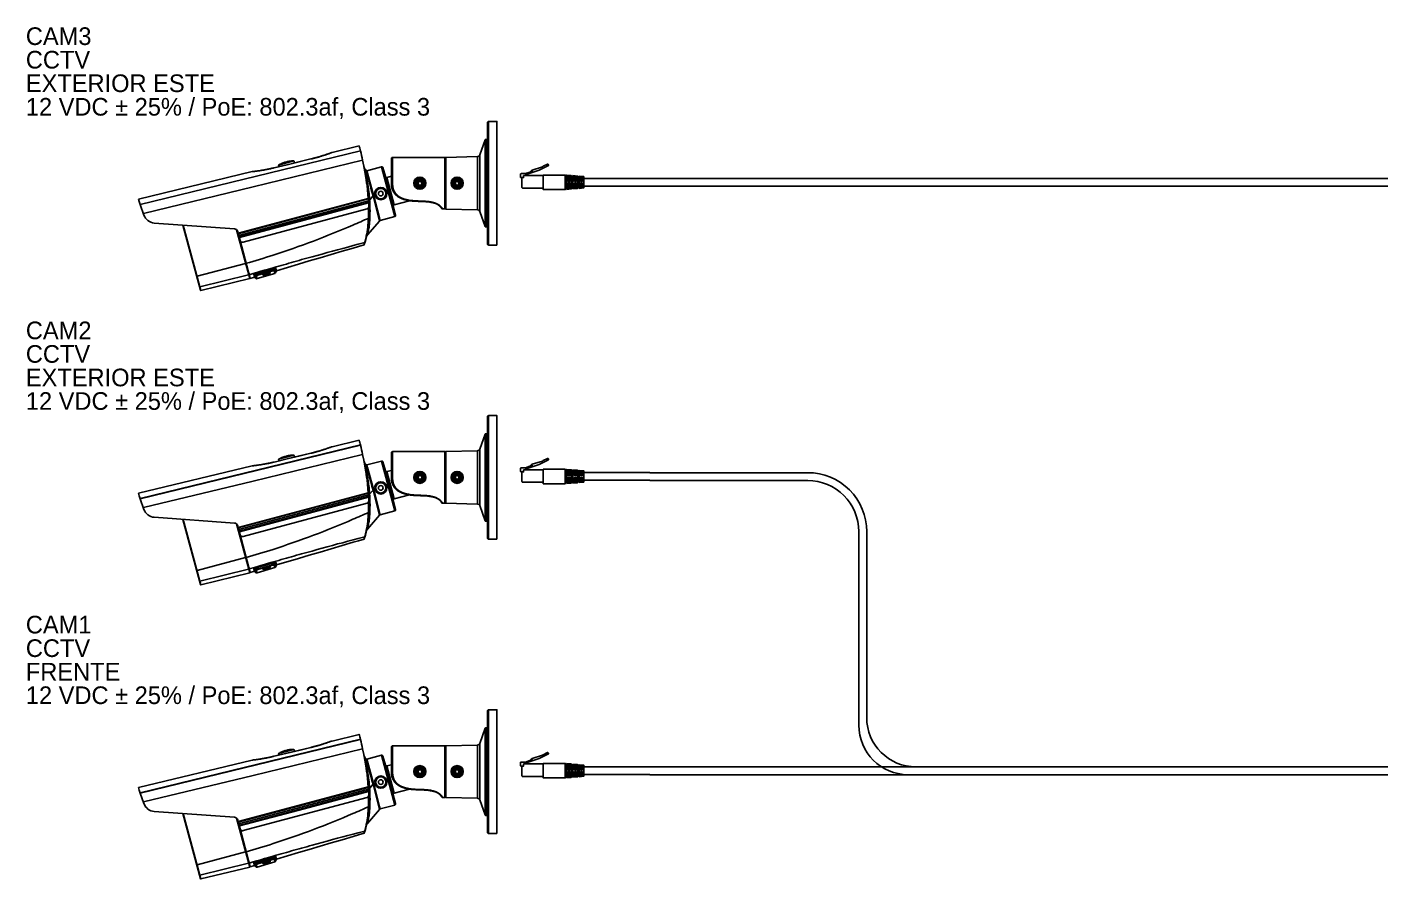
# Model space of a CAD drawing. Header units: millimetres. Extents: x 1086 to 16404, y 1320 to 9021.
# Drawn here: x 1572 to 2722, y 3936 to 4660 of the extents above; entities that cross this region are included whole.
import ezdxf

# ---------------------------------------------------------------- set-up
doc = ezdxf.new("R2010")
doc.units = ezdxf.units.MM
doc.header["$LTSCALE"] = 8
doc.layers.add('STS_Señales Débiles', color=7, linetype='Continuous', true_color=0x265482)

# ---------------------------------------------------------------- blocks, each defined once
blk = doc.blocks.new('BULLET')
for p, q in [((-7, 0), (-7, 105.1)), ((-10.1, 89.4), (-10.1, 15.8)), ((-9.7, 89.7), (-9.7, 15.4)), ((-8.5, 15.4), (-8.5, 89.7)), ((-14.6, 28.6), (-14.6, 76.6))]:
    blk.add_line(p, q)
blk.add_lwpolyline([(0, 0), (-7, 0, -0.414214), (-8, 1), (-8, 5.3), (-8, 14.9, 0.414214), (-8.5, 15.4), (-9.6, 15.4, -0.318316), (-10.1, 15.8), (-14.6, 28.6, 0.311096), (-16.4, 29.9), (-43.5, 30.6), (-43.5, 74.5), (-16.5, 75.2, 0.310785), (-14.6, 76.6), (-10.1, 89.4, -0.318066), (-9.6, 89.7), (-8.5, 89.7, 0.414214), (-8, 90.2), (-8, 104.1, -0.414214), (-7, 105.1), (0, 105.1)], format="xyb", close=True)
for points in [[(-300.2, 26.9), (-207.1, 49.4), (-114, 72, 0.013374), (-115.9, 80), (-115.9, 80.2), (-116.2, 81.2), (-116.4, 82.2), (-116.7, 83.2), (-117, 84.2), (-140, 78.6), (-140.1, 78.6), (-140.1, 78.6), (-140.2, 78.6), (-140.2, 78.6), (-140.3, 78.6), (-140.3, 78.6), (-140.4, 78.5), (-140.4, 78.5), (-140.5, 78.5), (-140.7, 78.4), (-140.8, 78.4), (-140.9, 78.4), (-141.2, 78.3), (-141.3, 78.2), (-141.4, 78.1), (-141.6, 78.1), (-141.8, 78), (-142, 78), (-142.2, 77.9), (-142.4, 77.8), (-142.6, 77.7), (-142.8, 77.6), (-143.1, 77.6), (-143.3, 77.5), (-143.6, 77.4), (-143.9, 77.3), (-144.2, 77.2), (-144.5, 77.1), (-144.8, 77), (-145.2, 76.8), (-145.5, 76.7), (-145.8, 76.6), (-146.2, 76.5), (-146.6, 76.4), (-147, 76.2), (-147.4, 76.1), (-147.8, 76), (-148.2, 75.8), (-148.6, 75.7), (-149.1, 75.6), (-149.6, 75.4), (-150.1, 75.3), (-150.5, 75.1), (-151, 75), (-151.5, 74.8), (-152.1, 74.7), (-152.6, 74.5), (-153.2, 74.4), (-153.7, 74.2), (-154.2, 74.1), (-154.8, 73.9), (-155.4, 73.8), (-155.9, 73.6), (-156.5, 73.5), (-157.1, 73.3), (-157.7, 73.2), (-157.9, 73.2), (-167.2, 70.9)], [(-218.1, 3.9), (-218, 3.8), (-218, 3.8), (-218, 3.7), (-218, 3.7), (-218, 3.6), (-217.9, 3.6), (-217.9, 3.6), (-217.9, 3.5), (-217.9, 3.4), (-217.9, 3.4), (-217.8, 3.4), (-217.8, 3.3), (-217.8, 3.3), (-217.8, 3.3), (-217.7, 3.2), (-217.7, 3.2), (-217.7, 3.1), (-217.6, 3.1), (-217.6, 3), (-217.6, 3), (-217.5, 3), (-217.5, 2.9), (-217.5, 2.9), (-217.4, 2.9), (-217.4, 2.8), (-217.3, 2.8), (-217.3, 2.8), (-217.3, 2.7), (-217.2, 2.8), (-217.2, 2.7), (-217.1, 2.7), (-217.1, 2.7), (-217.1, 2.6), (-217, 2.6), (-217, 2.6), (-216.9, 2.6), (-216.9, 2.5), (-216.8, 2.5), (-216.8, 2.5), (-216.7, 2.5), (-216.7, 2.5), (-216.6, 2.5), (-216.6, 2.4), (-216.6, 2.5), (-216.5, 2.4), (-216.5, 2.4), (-216.4, 2.4), (-216.4, 2.4), (-216.3, 2.4), (-216.3, 2.4), (-216.2, 2.4), (-216.2, 2.4), (-216.1, 2.4), (-216.1, 2.4), (-216, 2.4), (-216, 2.4), (-215.9, 2.4), (-215.9, 2.4), (-215.8, 2.4), (-215.8, 2.4), (-215.7, 2.4), (-215.7, 2.4), (-215.6, 2.4), (-215.6, 2.5), (-110.3, 30.7), (-110.2, 30.7), (-110.1, 30.7), (-110.1, 30.8), (-110, 30.8), (-109.9, 30.8), (-109.8, 30.9), (-109.7, 30.9), (-109.7, 31), (-109.6, 31), (-109.6, 31), (-109.5, 31.1), (-109.4, 31.2), (-109.4, 31.2), (-109.3, 31.3), (-109.3, 31.4), (-109.2, 31.4), (-109.2, 31.5), (-109.1, 31.6), (-109.1, 31.6), (-109, 31.7), (-109, 31.8), (-109, 31.9), (-108.9, 31.9), (-108.9, 32), (-108.9, 32.1), (-108.9, 32.2), (-108.9, 32.3), (-108.8, 32.4), (-108.8, 32.5), (-108.8, 32.5), (-108.8, 32.6), (-108.8, 32.7, 0.041633), (-114, 72)], [(-172.5, 71.5, 0.029572), (-175.9, 71.3), (-176.2, 71.3), (-176.5, 71.2), (-176.9, 71.1), (-177.1, 71.1), (-177.5, 71), (-177.7, 71), (-177.9, 70.9), (-178, 70.9), (-178, 70.9), (-178.2, 70.9), (-178.2, 70.8), (-178.3, 70.8), (-178.3, 70.8), (-178.4, 70.8), (-178.4, 70.8), (-178.4, 70.6), (-178.8, 70.5), (-179.1, 70.4), (-179.5, 70.3), (-179.8, 70.2), (-179.9, 70.4), (-179.9, 70.4), (-180, 70.4), (-180, 70.4), (-180.1, 70.3), (-180.1, 70.3), (-180.2, 70.3), (-180.3, 70.3), (-180.4, 70.3), (-180.5, 70.2), (-180.7, 70.2), (-180.9, 70.1), (-181.1, 70), (-181.4, 69.9), (-181.7, 69.8), (-182, 69.7), (-182.3, 69.6), (-182.5, 69.5, 0.025486), (-185.4, 68)], [(-304.4, 39.1), (-207.7, 62.4, 0.030425), (-189.2, 65.6)], [(-206.4, 62.6), (-206.1, 62.6, 0.027159), (-190, 65.4)], [(-304.4, 39.1), (-303.7, 36.9), (-302.8, 34.4), (-299.7, 25.4, 0.298967), (-290.9, 18.7), (-222.9, 13.8, -0.333431), (-220.1, 11.5), (-219.7, 10.1), (-219.2, 8.2)], [(-105.2, 41.8), (-99.7, 20.4), (-109.9, 8.6), (-109.9, 8.5), (-110, 8.4), (-110.1, 8.3), (-110.2, 8.2), (-110.2, 8.1), (-110.3, 7.9), (-110.4, 7.8), (-110.4, 7.7), (-110.5, 7.6), (-110.6, 7.4), (-110.7, 7.3), (-110.7, 7.2), (-110.8, 7.1), (-110.8, 7), (-110.8, 6.8), (-110.9, 6.7), (-110.9, 6.6), (-110.9, 6.4), (-110.9, 6.7), (-110.9, 6.7), (-110.7, 7.4), (-110.7, 7.6), (-110.6, 7.8, 0.038132), (-108.8, 21.9), (-108.9, 21.7, -0.036548), (-110.6, 8)], [(-112, 2.4, -0.169925), (-112.2, 2.1), (-112.1, 2.7), (-111.9, 3.2), (-111.8, 3.7), (-111.6, 4.2), (-111.6, 4.4), (-111.5, 4.9), (-111.4, 5.4), (-111.2, 6), (-111.1, 6.5), (-111.1, 6.6), (-111, 7.1), (-110.9, 7.6, 0.04253), (-109.1, 22.7, 0.01998), (-109, 31.8)], [(-212.9, -15.5, 0.008187), (-190.1, -8.6, 0.02306), (-122.2, 17), (-120.5, 17.7), (-118.9, 18.4), (-117.2, 19.1), (-115.6, 19.8), (-114, 20.5), (-112.4, 21.3), (-110.7, 22), (-109.1, 22.7), (-109, 22.7), (-109, 22.7), (-108.9, 22.7), (-108.9, 22.7), (-108.8, 22.7), (-108.8, 22.7), (-108.8, 22.7), (-108.8, 22.6), (-108.8, 22.7), (-108.8, 22.9), (-108.8, 22.9)], [(-203.5, -24.2, 0.122848), (-206, -25.4), (-204.9, -26.2), (-204.8, -26.7), (-204.7, -27.3), (-204.6, -27.6), (-204.5, -27.9), (-204.4, -28.4), (-204.4, -28.4), (-204.3, -28.5), (-204.3, -28.5), (-204.2, -28.5), (-204.2, -28.5), (-204.1, -28.5), (-204.1, -28.6), (-204, -28.5), (-204, -28.6), (-203.9, -28.6), (-203.9, -28.5), (-203.8, -28.5), (-203.8, -28.5), (-203.7, -28.5), (-203.9, -28), (-203.9, -27.7), (-204, -27.4), (-204.1, -26.9), (-204.2, -26.3, -0.266213), (-204.9, -26.2), (-204.9, -26.2), (-204.9, -26.2), (-204.9, -26.1), (-204.9, -26.1), (-204.8, -26.1), (-204.8, -26.1), (-204.8, -26), (-204.7, -26), (-204.7, -25.9), (-204.6, -25.9), (-204.5, -25.9), (-204.5, -25.8), (-204.4, -25.8), (-204.3, -25.8), (-204.2, -25.7), (-204.1, -25.6), (-204, -25.6), (-203.8, -25.6), (-203.7, -25.5), (-203.6, -25.5), (-203.5, -25.4), (-203.4, -25.4), (-203.3, -25.3), (-203.1, -25.3), (-190.6, -21.6), (-190.8, -20.4), (-190.9, -20.4), (-190.9, -20.4), (-203.4, -24.1), (-203.5, -24.1), (-203.5, -24.2), (-203.1, -25.3), (-203, -25.7), (-190.5, -22), (-190.6, -21.6), (-190.5, -21.6), (-190.4, -21.5), (-190.2, -21.5), (-190.1, -21.5), (-190, -21.5), (-189.9, -21.5), (-189.8, -21.4), (-189.6, -21.4), (-189.5, -21.4), (-189.4, -21.4), (-189.3, -21.4), (-189.2, -21.3), (-189.1, -21.4), (-189.1, -21.4), (-189, -21.3), (-188.9, -21.4), (-188.9, -21.4), (-188.8, -21.3), (-188.8, -21.4), (-188.8, -21.4), (-188.8, -21.4), (-188.7, -21.4), (-188.7, -21.4), (-188.7, -21.4), (-188.7, -21.4), (-188.6, -21.5), (-188.7, -21.5), (-188.7, -21.5), (-188.7, -21.6), (-188.7, -21.6), (-188.8, -21.6), (-188.8, -21.7), (-188.8, -21.7), (-188.9, -21.7), (-188.9, -21.8), (-188.9, -21.8), (-189, -21.8), (-189, -21.8), (-189.1, -21.8), (-189.1, -21.8), (-189.1, -21.9), (-189.2, -21.9), (-188.6, -24.1), (-203.7, -28.5), (-203.8, -28.5), (-204.1, -28.5), (-204.3, -28.5), (-204.4, -28.4), (-205.5, -27.6), (-206, -25.4), (-206, -25.4), (-206.1, -24.7)], [(-198.5, -25.1, -0.061001), (-195.7, -23.9, 0.057739), (-198.5, -25.1), (-198.6, -25.1), (-198.6, -25.2), (-198.6, -25.2), (-198.7, -25.2), (-198.7, -25.2), (-198.7, -25.3), (-198.7, -25.3), (-198.8, -25.3), (-198.7, -25.4), (-198.7, -25.4), (-198.7, -25.4), (-198.7, -25.5), (-198.6, -25.4), (-198.6, -25.5), (-198.5, -25.5), (-198.5, -25.5), (-198.4, -25.5), (-198.4, -25.5), (-198.3, -25.5), (-198.3, -25.5), (-198.2, -25.5), (-198, -25.5), (-197.9, -25.5), (-197.8, -25.4), (-197.7, -25.4), (-197.6, -25.4), (-197.5, -25.4), (-197.4, -25.4)]]:
    blk.add_lwpolyline(points, format="xyb")
for points in [[(-115.9, 80.2), (-302.9, 34.6)], [(-302.8, 34.4), (-115.9, 80)], [(-140, 78.6), (-140.1, 78.6), (-140.1, 78.6), (-140.1, 78.6), (-140.3, 78.6), (-140.6, 78.5), (-141.1, 78.3), (-141.7, 78.1), (-142.2, 77.9), (-142.8, 77.6), (-143.3, 77.5), (-143.9, 77.3), (-144.4, 77.1), (-145, 76.9), (-145.5, 76.7), (-146.1, 76.5), (-146.6, 76.4), (-147.2, 76.2), (-147.7, 76), (-148.3, 75.8), (-148.9, 75.6), (-149.4, 75.4), (-150, 75.3), (-150.5, 75.1), (-151.1, 74.9), (-151.7, 74.8), (-152.3, 74.6), (-152.8, 74.5), (-153.4, 74.3), (-153.9, 74.1), (-154.5, 74), (-155.1, 73.8), (-155.7, 73.7), (-156.2, 73.6), (-156.8, 73.4), (-157.4, 73.3), (-157.9, 73.2), (-173.6, 69.4), (-189.2, 65.6), (-178, 68.3), (-167.2, 70.9)], [(-185, 66.6), (-185.4, 68), (-172.5, 71.5), (-172, 69.8)], [(-89.6, 64.9), (-89.6, 73.5), (-89.6, 64.9), (-89.6, 52.6), (-89.6, 52.4), (-89.6, 52.1), (-89.6, 51.9), (-89.6, 51.6), (-89.6, 51.4), (-89.6, 51.2), (-89.6, 51), (-89.6, 50.7), (-89.5, 50.5), (-89.5, 50.3), (-89.5, 50.1), (-89.4, 49.9), (-89.4, 49.7), (-89.3, 49.5), (-89.3, 49.3), (-89.3, 49), (-89.2, 48.8), (-89.2, 48.6), (-89.1, 48.5), (-89.1, 48.2), (-89.1, 48), (-89, 47.9), (-88.9, 47.7), (-88.8, 47.4), (-88.8, 47.3), (-88.7, 47.1), (-88.7, 46.9), (-88.6, 46.7), (-88.5, 46.6), (-88.4, 46.4), (-88.4, 46.2), (-88.3, 46), (-88.2, 45.9), (-88.1, 45.7), (-88, 45.5), (-87.9, 45.4), (-87.8, 45.2), (-87.8, 45), (-87.6, 44.8), (-87.5, 44.7), (-87.5, 44.6), (-87.3, 44.4), (-87.3, 44.3), (-87.1, 44.1), (-87, 43.9), (-86.9, 43.8), (-86.8, 43.6), (-86.7, 43.5), (-86.5, 43.4), (-86.4, 43.2), (-86.3, 43.1), (-86.2, 43), (-86, 42.8), (-85.9, 42.7), (-85.8, 42.5), (-85.6, 42.4), (-85.5, 42.3), (-85.4, 42.2), (-85.2, 42), (-85.1, 41.9), (-84.9, 41.8), (-84.8, 41.7), (-84.6, 41.6), (-84.5, 41.4), (-84.3, 41.3), (-84.2, 41.2), (-84, 41.1), (-83.8, 41), (-83.7, 40.9), (-83.5, 40.8), (-83.4, 40.7), (-83.2, 40.6), (-83, 40.5), (-82.8, 40.4), (-82.7, 40.3), (-82.5, 40.2), (-82.3, 40.1), (-82.1, 40), (-81.9, 39.9), (-81.7, 39.9), (-81.6, 39.8), (-81.4, 39.7), (-81.2, 39.6), (-81, 39.5), (-80.8, 39.4), (-80.6, 39.4), (-80.4, 39.3), (-80.2, 39.2), (-80, 39.1), (-79.8, 39.1), (-79.6, 39), (-79.4, 38.9), (-79.2, 38.8), (-79, 38.8), (-78.8, 38.7), (-78.5, 38.6), (-78.3, 38.6), (-78.1, 38.5), (-77.9, 38.5), (-77.6, 38.4), (-77.4, 38.3), (-77.2, 38.3), (-77, 38.2), (-76.8, 38.2), (-76.5, 38.1), (-76.3, 38.1), (-76.1, 38), (-75.8, 38), (-75.6, 37.9), (-75.3, 37.9), (-75.1, 37.8), (-74.9, 37.8), (-74.6, 37.8), (-74.4, 37.8), (-74.1, 37.7), (-73.9, 37.7), (-73.6, 37.6), (-73.4, 37.6), (-73.1, 37.6), (-72.9, 37.5), (-72.6, 37.5), (-72.4, 37.5), (-72.1, 37.5), (-71.9, 37.4), (-71.6, 37.4), (-71.3, 37.4), (-71.1, 37.4), (-70.8, 37.3), (-70.8, 37.4), (-70.8, 37.4), (-70.7, 37.5), (-70.7, 37.5), (-70.7, 37.6), (-70.7, 37.7), (-71.1, 37.7), (-71.5, 37.8), (-72, 37.8), (-72.4, 37.8), (-72.8, 37.9), (-73, 37.9), (-73.2, 37.9), (-73.4, 37.9), (-73.6, 38), (-73.8, 38), (-74, 38), (-74.2, 38), (-74.4, 38.1), (-74.6, 38.1), (-74.8, 38.2), (-75, 38.2), (-75.2, 38.2), (-75.4, 38.3), (-75.6, 38.3), (-75.8, 38.3), (-76, 38.4), (-76.2, 38.4), (-76.4, 38.5), (-76.6, 38.5), (-76.8, 38.6), (-77, 38.6), (-77.2, 38.7), (-77.4, 38.7), (-77.6, 38.8), (-77.8, 38.8), (-78, 38.9), (-78.2, 39), (-78.4, 39), (-78.6, 39.1), (-78.8, 39.1), (-78.9, 39.2), (-79.1, 39.3), (-79.4, 39.4), (-79.5, 39.4), (-79.7, 39.5), (-79.9, 39.6), (-80.1, 39.6), (-80.3, 39.7), (-80.5, 39.8), (-80.7, 39.9), (-80.9, 39.9), (-81, 40), (-81.2, 40.2), (-81.4, 40.2), (-81.6, 40.3), (-81.8, 40.4), (-81.9, 40.5), (-82.1, 40.6), (-82.3, 40.7), (-82.5, 40.8), (-82.7, 40.9), (-82.8, 41), (-83, 41.2), (-83.2, 41.2), (-83.3, 41.4), (-83.5, 41.5), (-83.7, 41.6), (-83.8, 41.7), (-84, 41.9), (-84.2, 42), (-84.3, 42.1), (-84.5, 42.2), (-84.6, 42.4), (-84.8, 42.5), (-84.9, 42.7), (-85.1, 42.8), (-85.2, 43), (-85.4, 43.1), (-85.5, 43.3), (-85.6, 43.4), (-85.8, 43.6), (-85.9, 43.8), (-86, 43.9), (-86.1, 44), (-86.3, 44.2), (-86.4, 44.4), (-86.5, 44.6), (-86.6, 44.7), (-86.7, 44.9), (-86.8, 45.1), (-86.9, 45.3), (-87, 45.4), (-87.1, 45.6), (-87.2, 45.8), (-87.3, 46), (-87.4, 46.2), (-87.5, 46.4), (-87.5, 46.6), (-87.6, 46.7), (-87.7, 46.9), (-87.8, 47.1), (-87.8, 47.3), (-87.9, 47.5), (-88, 47.7), (-88, 47.9), (-88.1, 48.1), (-88.1, 48.3), (-88.2, 48.5), (-88.2, 48.7), (-88.3, 48.9), (-88.3, 49.1), (-88.3, 49.3), (-88.4, 49.5), (-88.4, 49.7), (-88.4, 49.9), (-88.5, 50.1), (-88.5, 50.3), (-88.5, 50.5), (-88.6, 50.7), (-88.6, 50.9), (-88.6, 51.1), (-88.6, 51.3), (-88.6, 51.6), (-88.6, 51.8), (-88.6, 52), (-88.6, 52.2), (-88.6, 52.4), (-88.6, 52.6), (-88.6, 53), (-88.6, 74.5), (-44.3, 74.5)], [(-44, 74.2), (-44, 74.2), (-44, 74.3), (-44, 74.3), (-44, 74.3), (-44, 74.4), (-44.1, 74.4), (-44.1, 74.4), (-44.1, 74.4), (-44.2, 74.5), (-44.2, 74.5), (-44.3, 74.5), (-44.3, 74.5), (-44.3, 52.6), (-44.3, 30.7), (-46.1, 30.7), (-46.2, 30.7), (-46.3, 30.7), (-46.3, 30.7), (-46.4, 30.7), (-46.4, 30.7), (-46.5, 30.8), (-46.6, 30.8), (-46.6, 30.8), (-46.6, 30.8), (-46.7, 30.8), (-46.8, 30.9), (-46.8, 30.9), (-46.8, 31), (-46.9, 31), (-46.9, 31), (-47, 31.1), (-46.9, 31), (-46.9, 31), (-46.8, 31), (-46.8, 30.9), (-46.8, 30.9), (-46.7, 30.8), (-46.6, 30.8), (-46.6, 30.8), (-46.6, 30.8), (-46.5, 30.8), (-46.4, 30.7), (-46.4, 30.7), (-46.3, 30.7), (-46.3, 30.7), (-46.2, 30.7), (-46.1, 30.7), (-46.2, 30.7), (-46.2, 30.8), (-46.3, 30.9), (-46.3, 31), (-46.3, 31), (-46.4, 31.1), (-46.5, 31.2), (-46.5, 31.3), (-46.6, 31.4), (-46.6, 31.5), (-46.7, 31.5), (-46.8, 31.7), (-46.8, 31.8), (-46.9, 31.8), (-46.9, 31.9), (-47, 32), (-47.1, 32.1), (-47.1, 32.2), (-47.2, 32.2), (-47.3, 32.3), (-47.3, 32.4), (-47.4, 32.5), (-47.5, 32.6), (-47.5, 32.6), (-47.6, 32.7), (-47.7, 32.8), (-47.8, 32.8), (-47.8, 32.9), (-47.9, 33), (-48, 33.1), (-48.1, 33.1), (-48.1, 33.2), (-48.2, 33.3), (-48.3, 33.4), (-48.3, 33.4), (-48.4, 33.5), (-48.5, 33.6), (-48.6, 33.6), (-48.7, 33.7), (-48.8, 33.8), (-48.8, 33.8), (-48.9, 33.9), (-49, 33.9), (-49.1, 34), (-49.2, 34.1), (-49.3, 34.2), (-49.4, 34.2), (-49.5, 34.3), (-49.7, 34.4), (-49.9, 34.5), (-50.1, 34.6), (-50.3, 34.7), (-50.4, 34.8), (-50.6, 34.9), (-50.8, 35), (-51, 35.1), (-51.2, 35.2), (-51.4, 35.3), (-51.6, 35.4), (-51.8, 35.4), (-51.9, 35.5), (-52.2, 35.6), (-52.4, 35.7), (-52.5, 35.7), (-52.7, 35.8), (-52.9, 35.9), (-53.2, 36), (-53.3, 36), (-53.5, 36.1), (-53.7, 36.1), (-53.9, 36.2), (-54.2, 36.2), (-54.3, 36.3), (-54.5, 36.3), (-54.7, 36.4), (-55, 36.4), (-55.2, 36.5), (-55.4, 36.5), (-55.6, 36.5), (-55.8, 36.6), (-56, 36.6), (-56.2, 36.7), (-56.4, 36.7), (-56.6, 36.7), (-56.8, 36.8), (-57, 36.8), (-57.2, 36.8), (-57.4, 36.8), (-57.6, 36.9), (-57.8, 36.9), (-58, 36.9), (-58.3, 37), (-58.7, 37), (-59.1, 37), (-59.5, 37.1), (-59.9, 37.1), (-60.3, 37.1), (-60.7, 37.2), (-61.1, 37.2), (-61.6, 37.2), (-62, 37.3), (-62.4, 37.3), (-62.8, 37.3), (-63.2, 37.3), (-63.6, 37.3), (-64.1, 37.3), (-64.9, 37.4), (-65.7, 37.4), (-66.6, 37.4), (-67, 37.5), (-67.4, 37.5), (-67.8, 37.5), (-68.2, 37.5), (-68.7, 37.5), (-69.1, 37.5), (-69.5, 37.6), (-69.9, 37.6), (-70.3, 37.6), (-70.7, 37.7)], [(-43.9, 71.3), (-43.9, 71.2), (-43.9, 71.2), (-43.9, 71.1), (-43.9, 71.1), (-43.9, 71.1), (-43.9, 71), (-43.8, 71), (-43.8, 71)], [(-43.5, 74.5), (-43.5, 74.5), (-43.6, 74.5), (-43.6, 74.5), (-43.6, 74.5), (-43.7, 74.5), (-43.7, 74.4), (-43.8, 74.4), (-43.8, 74.3), (-43.8, 74.3), (-43.8, 74.3), (-43.8, 74.2)], [(-43.8, 71.8), (-43.8, 74.2), (-43.8, 71.8), (-43.8, 33.4), (-43.8, 31), (-43.8, 33.4)], [(-16.5, 75.2), (-16.5, 29.9)], [(-206.3, 62.5), (-206.5, 62.5), (-206.7, 62.5), (-207.4, 62.4), (-207.4, 62.4), (-207.5, 62.4), (-207.4, 62.4), (-207.3, 62.4)], [(-206.8, 62.5), (-206.6, 62.5), (-206.4, 62.6)], [(-206.2, 62.6), (-206, 62.6), (-205.8, 62.6), (-205.6, 62.6), (-205.5, 62.7), (-205.3, 62.7), (-205.1, 62.7), (-204.9, 62.7), (-204.7, 62.7), (-204.5, 62.8), (-204.3, 62.8), (-204, 62.8), (-203.8, 62.9), (-203.5, 62.9), (-203.3, 63), (-203, 63), (-202.7, 63), (-202.4, 63.1), (-202.1, 63.2), (-201.7, 63.2), (-201.4, 63.2), (-201.1, 63.3), (-200.7, 63.3), (-200.3, 63.4), (-199.9, 63.5), (-199.5, 63.5), (-199.1, 63.6), (-198.7, 63.7), (-198.2, 63.7), (-197.8, 63.8), (-197.4, 63.9), (-196.9, 64), (-196.4, 64.1), (-195.9, 64.2), (-195.4, 64.3), (-194.9, 64.4), (-194.4, 64.5), (-193.9, 64.6), (-193.3, 64.7), (-192.8, 64.8), (-192.2, 64.9), (-191.7, 65.1), (-191.1, 65.2), (-190.6, 65.3), (-190, 65.4), (-189.4, 65.6), (-189.2, 65.6), (-189.4, 65.6), (-189.8, 65.5)], [(-111.2, 57.2), (-111.3, 57.3), (-111.3, 57.3), (-111.4, 58), (-111.5, 58.9), (-111.7, 59.8), (-111.9, 60.8)], [(-109.9, 8.6), (-109.8, 8.8), (-109.8, 9.1), (-109.6, 9.5), (-109.5, 9.9), (-109.4, 10.4), (-109.3, 10.9), (-109.3, 11.3), (-109.2, 11.8), (-109.1, 12.2), (-109, 12.7), (-108.9, 13.1), (-108.9, 13.6), (-108.8, 14.1), (-108.7, 14.5), (-108.6, 15), (-108.6, 15.4), (-108.5, 15.9), (-108.5, 16.4), (-108.4, 16.8), (-108.3, 17.3), (-108.3, 17.8), (-108.3, 18.2), (-108.2, 18.7), (-108.2, 19.2), (-108.1, 19.6), (-108.1, 20.1), (-108, 20.5), (-108, 21), (-108, 21.5), (-107.9, 21.9), (-107.9, 22.4), (-107.9, 22.9), (-107.8, 23.3), (-107.8, 23.8), (-107.8, 24.2), (-107.8, 24.7), (-107.8, 25.2), (-107.8, 25.7), (-107.8, 26.1), (-107.8, 26.6), (-107.8, 27), (-107.8, 27.5), (-107.8, 28), (-107.7, 28.4), (-107.7, 28.9), (-107.7, 29.4), (-107.7, 29.9), (-107.8, 30.3), (-107.8, 30.8), (-107.8, 31.3), (-107.8, 31.7), (-107.8, 32.2), (-107.8, 32.6), (-107.8, 33.1), (-107.9, 33.6), (-107.9, 34.1), (-107.9, 34.5), (-107.9, 35), (-107.9, 35.4), (-108, 35.9), (-108, 36.4), (-108, 36.8), (-108, 37.3), (-108.1, 37.8), (-108.1, 38.2), (-108.1, 38.6), (-108.2, 39.1), (-108.2, 39.5), (-108.3, 39.9), (-108.3, 40.3), (-108.3, 40.7), (-108.3, 41.1), (-108.4, 41.5), (-108.4, 41.9), (-108.5, 42.3), (-108.5, 42.7), (-108.5, 43.2), (-108.6, 43.5), (-108.6, 44), (-108.7, 44.8), (-108.8, 45.6), (-108.9, 46.4), (-109, 47.3), (-109.1, 48.1), (-109.2, 48.5), (-109.2, 48.9), (-109.3, 49.7), (-109.5, 50.5), (-109.6, 51.3), (-109.7, 52.1), (-109.8, 53), (-109.9, 53.7), (-110.1, 54.6), (-110.2, 55.4), (-110.3, 56.2), (-110.5, 57), (-110.6, 57.8), (-110.9, 59.4), (-111, 60.3), (-111.2, 61.1), (-111.3, 61.9), (-111.5, 62.7), (-111.8, 64.3), (-110.8, 63.3), (-110.7, 62.9), (-108.8, 55.3), (-108.7, 55.1), (-107.8, 51.7), (-107, 48.4), (-106.1, 45.1), (-105.2, 41.8), (-108.1, 38.2), (-108.3, 38.2), (-108.5, 38.2), (-108.6, 38.2), (-108.7, 38.2), (-108.8, 38.2), (-108.9, 38.3), (-108.9, 38.3), (-109, 38.3), (-109, 38.3), (-109, 38.3), (-109, 38.3)], [(-96.9, 65.8), (-96.9, 65.8), (-96.9, 65.9), (-96.9, 66), (-97, 66), (-97, 66.1), (-97.1, 66.1), (-97.1, 66.2), (-97.1, 66.2), (-97.2, 66.2), (-97.3, 66.3), (-97.3, 66.3), (-97.3, 66.4), (-97.4, 66.4), (-97.5, 66.4), (-97.5, 66.5), (-97.6, 66.5), (-97.6, 66.5), (-97.7, 66.5), (-97.7, 66.5), (-97.8, 66.5), (-97.9, 66.5), (-97.9, 66.5), (-98, 66.5), (-98, 66.5), (-98.1, 66.5)], [(-94.7, 58.2), (-94.7, 58.1), (-94.7, 58.1), (-94.6, 58), (-94.6, 57.9), (-94.6, 57.9), (-94.5, 57.8), (-94.5, 57.8), (-94.4, 57.8), (-94.4, 57.7), (-94.4, 57.7), (-94.3, 57.6), (-94.3, 57.6), (-94.2, 57.6), (-94.2, 57.5), (-94.1, 57.5), (-94, 57.5), (-94, 57.5), (-93.9, 57.5), (-93.8, 57.4), (-93.8, 57.5), (-93.7, 57.4), (-93.7, 57.4), (-93.6, 57.5), (-93.5, 57.5), (-93.5, 57.5)], [(-89.6, 58.5), (-93.5, 57.5), (-90.4, 45.9), (-87.3, 34.3), (-74.3, 37.7)], [(-109.2, 40.4), (-109.1, 39.6), (-109.2, 40), (-109.2, 40.9), (-109.3, 41.7), (-109.4, 42.4), (-109.4, 43.2), (-109.5, 44), (-109.5, 44.3), (-109.6, 45.1), (-109.7, 46), (-109.8, 46.9), (-109.9, 47.8), (-110, 48.1), (-110.1, 49.1), (-110.2, 50.1), (-110.3, 51.1), (-110.5, 52.1), (-110.5, 52.2), (-110.5, 52.2), (-110.6, 53.1), (-110.7, 54), (-110.9, 54.8), (-111, 55.7), (-110.9, 54.9), (-110.8, 54.1), (-110.6, 53.3), (-110.6, 53.3), (-110.6, 53), (-110.5, 52), (-110.3, 51.1), (-110.2, 50.1), (-110.1, 49.2), (-110, 48.8), (-109.9, 47.8), (-109.8, 46.9), (-109.7, 45.9), (-109.6, 44.9), (-109.6, 44.7), (-109.5, 43.8), (-109.4, 42.9), (-109.3, 42), (-109.2, 41.1), (-109.2, 40.3), (-109.1, 40.1), (-109.1, 39.6), (-109.1, 39.2), (-109.1, 39.6), (-109.1, 39.2), (-109.1, 39.6), (-109.1, 39.9), (-109.2, 40)], [(-109.1, 57.3), (-108.8, 57.4)], [(-89.6, 53), (-89.6, 53), (-89.6, 53), (-89.6, 53), (-89.5, 53), (-89.4, 53), (-89.1, 53), (-88.9, 53), (-88.6, 53)], [(-219.7, 10.1), (-109.3, 39.6)], [(-219.6, 9.6), (-109.2, 39.2)], [(-109, 35.8), (-163.8, 21.1), (-218.7, 6.4), (-219.2, 8.2), (-109.1, 37.7)], [(-109, 36.3), (-163.9, 21.6), (-218.9, 6.9)], [(-109, 37.9), (-109.1, 38.6), (-109.1, 39.2), (-109, 38.5), (-109, 37.7), (-109, 38.5), (-109.1, 39.2)], [(-108.8, 35.1), (-108.9, 35.4), (-108.9, 35.7), (-108.9, 35.9)], [(-108.7, 27.5), (-108.7, 27.4), (-108.7, 28.1), (-108.7, 28.8), (-108.7, 29.6), (-108.7, 30.3), (-108.7, 31.3), (-108.7, 32), (-108.8, 32.7), (-108.8, 32.9), (-108.8, 33.6), (-108.8, 34.4), (-108.8, 35.1), (-108.9, 35.7)], [(-62, 37), (-62.7, 37), (-63.7, 37), (-64.3, 37), (-64.9, 37.1), (-66, 37.1), (-66.5, 37.1), (-67.1, 37.2), (-67.7, 37.2), (-68.2, 37.2), (-68.5, 37.2), (-68.9, 37.3), (-69.2, 37.3), (-69.5, 37.3), (-69.8, 37.3), (-70.1, 37.3), (-70.4, 37.3), (-70.7, 37.3), (-70.7, 37.3), (-70.8, 37.3), (-71.1, 37.4)], [(-47, 31.2), (-47, 31.1), (-47, 31.1), (-47, 31.1), (-47, 31.2), (-47.1, 31.3), (-47.2, 31.5), (-47.3, 31.7), (-47.4, 31.8), (-47.6, 32), (-47.6, 32.1), (-47.7, 32.2), (-47.8, 32.3), (-47.8, 32.4), (-47.9, 32.5), (-48, 32.6), (-48.1, 32.6), (-48.1, 32.7), (-48.2, 32.8), (-48.2, 32.8), (-48.3, 32.9), (-48.4, 33), (-48.5, 33.1), (-48.5, 33.1), (-48.6, 33.2), (-48.7, 33.3), (-48.8, 33.3), (-48.8, 33.4), (-48.9, 33.5), (-49, 33.5), (-49.1, 33.6), (-49.1, 33.6), (-49.2, 33.7), (-49.3, 33.8), (-49.4, 33.8), (-49.5, 33.9), (-49.6, 33.9), (-49.6, 34), (-49.7, 34.1), (-49.8, 34.1), (-49.9, 34.2), (-50, 34.2), (-50.1, 34.3), (-50.2, 34.4), (-50.3, 34.4), (-50.4, 34.5), (-50.5, 34.6), (-50.6, 34.7), (-50.8, 34.7), (-50.9, 34.8), (-51, 34.8), (-51.1, 34.9), (-51.3, 34.9), (-51.4, 35), (-51.6, 35.1), (-51.7, 35.1), (-51.8, 35.2), (-51.9, 35.2), (-52.1, 35.3), (-52.2, 35.3), (-52.4, 35.4), (-52.5, 35.4), (-52.7, 35.5), (-52.8, 35.5), (-52.9, 35.6), (-53.1, 35.6), (-53.2, 35.7), (-53.4, 35.7), (-53.5, 35.7), (-53.7, 35.8), (-53.8, 35.8), (-53.9, 35.9), (-54.1, 35.9), (-54.2, 36), (-54.4, 36), (-54.5, 36), (-54.7, 36.1), (-54.8, 36.1), (-55, 36.1), (-55.2, 36.2), (-55.3, 36.2), (-55.5, 36.2), (-55.6, 36.2), (-55.8, 36.3), (-56, 36.3), (-56.1, 36.3), (-56.2, 36.4), (-56.4, 36.4), (-56.6, 36.4), (-56.9, 36.5), (-57.2, 36.5), (-57.6, 36.6), (-57.9, 36.6), (-58.3, 36.7), (-58.6, 36.7), (-58.9, 36.7), (-59.3, 36.8), (-59.6, 36.8), (-59.9, 36.8), (-60.3, 36.8), (-60.6, 36.9), (-61, 36.9), (-61.3, 36.9), (-61.7, 36.9), (-62, 37), (-62.4, 37), (-62.7, 37), (-63.1, 37), (-63.8, 37), (-64.5, 37), (-65.2, 37.1), (-65.9, 37.1), (-66.6, 37.1), (-67.3, 37.2), (-67.7, 37.2), (-68, 37.2), (-68.4, 37.2), (-68.7, 37.2), (-69.1, 37.3), (-69.5, 37.3), (-69.8, 37.3), (-70.1, 37.3), (-70.5, 37.3), (-70.8, 37.3)], [(-108.8, 23.7), (-108.8, 23.7), (-108.8, 23.4), (-108.8, 24), (-108.7, 24.7), (-108.7, 25.3), (-108.7, 26)], [(-108.8, 23.2), (-108.8, 23.1), (-108.8, 22.9), (-108.8, 22.8), (-108.8, 22.7), (-108.8, 23.1), (-108.8, 23.4), (-108.8, 22.9), (-108.8, 22.8)], [(-100.9, 26.6), (-100.6, 26.7)], [(-87.3, 34.3), (-87.3, 34.3), (-87.4, 34.2), (-87.4, 34.2), (-87.5, 34.2), (-87.6, 34.2), (-87.6, 34.1), (-87.7, 34.1), (-87.7, 34), (-87.7, 34), (-87.8, 33.9), (-87.8, 33.9), (-87.9, 33.8), (-87.9, 33.8), (-87.9, 33.7), (-87.9, 33.7), (-88, 33.6), (-88, 33.6), (-88, 33.5), (-88, 33.4), (-88, 33.4), (-88, 33.3), (-88, 33.3), (-88, 33.2), (-88, 33.1), (-88, 33)], [(-86.8, 24.2), (-86.7, 24.2), (-86.7, 24.2), (-86.6, 24.3), (-86.6, 24.3), (-86.5, 24.3), (-86.4, 24.3), (-86.4, 24.3), (-86.3, 24.4), (-86.3, 24.5), (-86.3, 24.5), (-86.2, 24.6), (-86.2, 24.6), (-86.1, 24.7), (-86.1, 24.7), (-86.1, 24.8), (-86.1, 24.8), (-86.1, 24.9), (-86, 25), (-86.1, 25), (-86, 25.1), (-86, 25.1), (-86, 25.2), (-86, 25.3), (-86.1, 25.3), (-86.1, 25.4)], [(-47.8, 32.3), (-47.9, 32.5), (-48.1, 32.6), (-48.2, 32.8), (-48.3, 32.9), (-48.5, 33.1), (-48.6, 33.2), (-48.8, 33.3), (-48.9, 33.4), (-49, 33.6), (-49.2, 33.7), (-49.4, 33.8), (-49.5, 33.9), (-49.7, 34), (-49.9, 34.2)], [(-44.3, 30.7), (-44.3, 30.7), (-44.2, 30.7), (-44.2, 30.7), (-44.1, 30.7), (-44.1, 30.8), (-44, 30.8), (-44, 30.8), (-44, 30.9), (-44, 30.9), (-44, 31)], [(-43.8, 34.2), (-43.8, 34.2), (-43.9, 34.1), (-43.9, 34.1), (-43.9, 34), (-43.9, 34), (-43.9, 33.9), (-43.9, 33.9), (-43.9, 33.9)], [(-43.8, 31), (-43.8, 30.9), (-43.8, 30.9), (-43.8, 30.8), (-43.8, 30.8), (-43.8, 30.8), (-43.8, 30.8), (-43.7, 30.8), (-43.7, 30.7), (-43.7, 30.7), (-43.6, 30.7), (-43.6, 30.7), (-43.5, 30.6), (-43.5, 30.6)], [(-251.8, -38.4), (-251.8, -38.4), (-251.7, -38.5), (-251.7, -38.5), (-251.7, -38.5), (-251.7, -38.5), (-251.6, -38.5), (-251.6, -38.6), (-251.6, -38.6), (-251.5, -38.6), (-251.5, -38.6), (-251.5, -38.6), (-251.4, -38.6), (-251.5, -38.6), (-251.5, -38.6), (-251.5, -38.6), (-251.6, -38.6), (-251.6, -38.6), (-251.7, -38.5), (-251.7, -38.5), (-251.7, -38.5), (-251.7, -38.5), (-251.8, -38.4), (-251.8, -38.4), (-266.6, 16.9)], [(-252.6, -35.3), (-252.6, -35.3), (-252.5, -35.3), (-252.5, -35.4), (-252.5, -35.4), (-252.5, -35.4), (-252.4, -35.4), (-252.4, -35.5), (-252.4, -35.5), (-252.3, -35.5), (-252.3, -35.5), (-252.2, -35.5), (-252.1, -36), (-252.2, -35.5), (-266.3, 16.9)], [(-252.1, -36), (-251.4, -38.6), (-209.9, -28.5), (-221, 13)], [(-110.1, 10.3), (-110.1, 10.4), (-110, 10.9), (-110, 11.5), (-109.9, 12.1), (-109.8, 12.7), (-109.7, 12.8), (-109.7, 13.4), (-109.6, 14), (-109.5, 14.6), (-109.4, 15.2), (-109.4, 15.4), (-109.3, 16), (-109.3, 16.7), (-109.2, 17.4), (-109.1, 18), (-109.1, 18.2), (-109.1, 18.8), (-109, 19.4), (-109, 20), (-108.9, 20.6), (-108.9, 21.2)], [(-218.7, 6.4), (-218.1, 3.9), (-209.4, -28.3), (-205.8, -27.2)], [(-112, 2.5), (-111.9, 2.7), (-112, 2.4), (-112.2, 1.8), (-112.3, 1.4), (-112.5, 0.9), (-112.6, 0.4), (-112.6, 0.4), (-112.6, 0.3), (-112.7, 0.3), (-112.7, 0.3), (-112.7, 0.3), (-112.8, 0.3), (-112.8, 0.2), (-112.8, 0.2), (-112.8, 0.2), (-112.8, 0.3), (-112.8, 0.3), (-112.7, 0.4), (-112.7, 0.7), (-112.5, 1.2), (-112.4, 1.4), (-112.3, 1.7), (-112.3, 1.9), (-112.3, 2), (-112.2, 2.1), (-117.8, 0.7), (-122.1, -0.5), (-126.5, -1.7), (-130.9, -2.9), (-135.3, -4), (-139.6, -5.2), (-144, -6.4), (-148.3, -7.6), (-152.7, -8.8), (-157, -10), (-159.2, -10.6), (-161.4, -11.2), (-163.6, -11.8), (-165.8, -12.4), (-167.9, -13), (-170.1, -13.6), (-172.3, -14.2), (-174.5, -14.8), (-176.6, -15.5), (-178.8, -16.1), (-181, -16.7), (-183.1, -17.3), (-185.3, -17.9), (-187.5, -18.5), (-190.7, -19.5), (-194, -20.4), (-197.3, -21.3), (-200.5, -22.3), (-203.8, -23.3), (-207, -24.2), (-210.3, -25.2)], [(-112.8, 0.2), (-117.5, -1.2), (-122.1, -2.5), (-131.4, -5.3), (-140.7, -8), (-150, -10.8), (-159.3, -13.5), (-168.5, -16.2), (-187.1, -21.8)], [(-111.7, 3.2), (-111.9, 2.7), (-111.8, 3.1), (-111.7, 3.2), (-111.7, 3.3), (-111.6, 3.9), (-111.6, 4)], [(-111.9, 2.7), (-111.9, 2.7)], [(-111.5, 4), (-111.6, 3.9)], [(-110.8, 6.9), (-110.8, 7.2), (-110.9, 6.5), (-110.9, 6.5), (-110.9, 6.4)], [(-110.8, 7.2), (-110.7, 7.2)], [(-110.5, 8.6), (-110.5, 8.6)], [(-213.4, -15.6), (-254.6, -26.5), (-254.7, -26.5), (-254.7, -26.5), (-254.8, -26.5), (-254.8, -26.5), (-254.9, -26.5), (-254.9, -26.5), (-255, -26.5)], [(-214.3, -12.3), (-213.8, -12.1)], [(-214.2, -12.6), (-213.7, -12.5)], [(-213.4, -15.5), (-212.9, -15.4)], [(-205.7, -27), (-205.7, -27.1), (-205.6, -27.1), (-205.7, -27.1), (-205.7, -27.2), (-205.7, -27.2), (-205.7, -27.2), (-205.7, -27.2), (-205.8, -27.2), (-205.8, -27.2), (-206.4, -25.1), (-206.4, -25.1), (-206.4, -25), (-206.4, -25), (-206.3, -25), (-206.4, -24.9), (-206.3, -24.9), (-206.3, -24.9), (-206.2, -24.9), (-206.3, -24.8), (-206.2, -24.8), (-206.1, -24.8), (-206.1, -24.8), (-206, -24.7), (-206, -24.7), (-205.9, -24.6), (-205.9, -24.6), (-205.8, -24.5), (-205.7, -24.5), (-205.6, -24.5), (-205.5, -24.4), (-205.4, -24.3), (-205.2, -24.3), (-205.1, -24.2), (-204.9, -24.1), (-204.8, -24.1), (-204.6, -24), (-204.5, -24), (-204.3, -23.9), (-204.1, -23.8), (-204, -23.8), (-203.8, -23.8), (-203.7, -23.7), (-203.5, -23.7), (-190.9, -19.9), (-190.7, -19.9), (-190.5, -19.8), (-190.4, -19.8), (-190.3, -19.7), (-190.2, -19.7), (-190, -19.7), (-189.9, -19.7), (-189.8, -19.6), (-189.7, -19.6), (-189.5, -19.6), (-189.4, -19.6), (-189.2, -19.5), (-189.1, -19.5), (-189, -19.5), (-188.9, -19.5), (-188.8, -19.5), (-188.6, -19.5), (-188.4, -19.5), (-188.4, -19.5), (-188.3, -19.4), (-188.2, -19.4), (-188, -20.1), (-187.8, -20.9), (-187.7, -21.3), (-187.6, -21.9), (-187.5, -22), (-187.5, -22.3), (-188.1, -23.6), (-188.1, -23.7), (-188.1, -23.7), (-188.2, -23.8), (-188.2, -23.8), (-188.2, -23.8), (-188.3, -23.9), (-188.3, -23.9), (-188.3, -23.9), (-188.4, -24), (-188.4, -24), (-188.5, -24), (-188.5, -24), (-188.6, -24.1)], [(-187.7, -19.6), (-187.8, -19.6), (-187.8, -19.6), (-187.8, -19.6), (-187.8, -19.6), (-187.9, -19.6), (-187.9, -19.6), (-187.9, -19.5), (-187.9, -19.5), (-188, -19.5), (-187.9, -19.5), (-188.1, -19.5), (-188.4, -19.5), (-189, -19.5), (-189.7, -19.6), (-190.4, -19.8), (-190.9, -19.9), (-193.4, -20.7), (-199.2, -22.4), (-203.5, -23.7), (-204, -23.8), (-204.7, -24.1), (-205.4, -24.3), (-205.8, -24.6), (-206.1, -24.8), (-206.2, -24.8), (-206.2, -24.9), (-206.2, -25.2), (-205.7, -27), (-205.7, -26.6)], [(-191, -20), (-190.9, -20.4)], [(-188.1, -23.6), (-188.6, -21.5), (-188.1, -20.1), (-188.1, -20.1), (-188.1, -20.1), (-188.1, -20.1), (-188.2, -20.1), (-188.2, -20), (-188.2, -20.1), (-188.3, -20.1), (-188.4, -20), (-188.5, -20.1), (-188.5, -20), (-188.6, -20.1), (-188.7, -20.1), (-188.9, -20.1), (-189.1, -20.1), (-189.3, -20.1), (-189.4, -20.2), (-189.6, -20.2), (-189.8, -20.2), (-189.9, -20.2), (-190.1, -20.2), (-190.3, -20.3), (-190.4, -20.3), (-190.6, -20.3), (-190.8, -20.4)], [(-188.2, -19.4), (-188.2, -19.4), (-188.1, -19.5), (-188, -19.4), (-188, -19.5), (-187.9, -19.5), (-187.9, -19.5), (-187.8, -19.5), (-187.8, -19.5), (-187.8, -19.5), (-187.8, -19.5), (-187.7, -19.5), (-187.7, -19.6), (-187.7, -19.6), (-187.1, -21.8), (-187.2, -21.8), (-187.2, -21.8), (-187.2, -21.7), (-187.3, -21.7), (-187.3, -21.7), (-187.3, -21.7), (-187.3, -21.6), (-187.4, -21.6)], [(-188.1, -19.5), (-187.9, -20.3), (-188, -20.3)], [(-188.1, -20.1), (-188, -20.1)], [(-188, -19.5), (-188, -19.5), (-187.7, -20.4), (-187.4, -21.6), (-188, -20.3)], [(-252.6, -35.2), (-252.9, -34)], [(-210.9, -24.7), (-210.4, -24.6)], [(-210.7, -23.6), (-210.6, -23.7), (-210.6, -23.8), (-210.6, -23.9), (-210.6, -23.9), (-210.5, -24), (-210.5, -24.1), (-210.5, -24.1), (-210.5, -24.3), (-210.4, -24.4), (-210.4, -24.4), (-210.4, -24.5), (-210.4, -24.5)], [(-210.7, -25.3), (-210.3, -25.2)], [(-210.7, -25.4), (-210.2, -25.3)], [(-210.1, -27.9), (-209.6, -27.8)], [(-206.2, -24.9), (-206.2, -24.9), (-206.2, -25), (-206.3, -25), (-206.3, -25), (-206.3, -25), (-206.3, -25.1), (-206.3, -25.1), (-206.4, -25.1), (-206.4, -25.1)], [(-206, -25.1), (-206.1, -24.8)], [(-205.6, -27.2), (-205.6, -27.1), (-205.7, -26.9)], [(-203.5, -23.7), (-203.4, -24.1)], [(-198, -25.1), (-198.1, -25.1), (-198.2, -25.1), (-198.2, -25.1), (-198.3, -25.1), (-198.3, -25.1), (-198.4, -25.1), (-198.4, -25.1), (-198.5, -25.1)], [(-193.2, -24.1), (-193.1, -24.1), (-193.1, -24), (-193, -24), (-192.9, -24), (-192.8, -23.9), (-192.7, -23.9), (-192.6, -23.8), (-192.6, -23.8), (-192.5, -23.8), (-192.5, -23.7), (-192.5, -23.7), (-192.4, -23.6), (-192.4, -23.6), (-192.4, -23.6), (-192.4, -23.6), (-192.3, -23.5), (-192.3, -23.5), (-192.3, -23.5), (-192.4, -23.4), (-192.4, -23.4), (-192.4, -23.4), (-192.4, -23.4), (-192.5, -23.4), (-192.5, -23.4), (-192.6, -23.3), (-192.6, -23.4), (-192.7, -23.4), (-192.8, -23.3), (-192.8, -23.4), (-192.9, -23.4), (-193, -23.4), (-193, -23.5), (-193, -23.5), (-193, -23.6), (-193, -23.6), (-193, -23.7), (-193, -23.8), (-193, -23.8), (-193.1, -23.9), (-193.1, -23.9), (-193.1, -24), (-193.1, -24), (-193.2, -24.1), (-193.2, -24.1), (-193.2, -24.2), (-193.3, -24.2), (-193.3, -24.2), (-193.4, -24.3), (-193.4, -24.4), (-193.5, -24.4), (-193.6, -24.4), (-193.6, -24.4), (-193.7, -24.5), (-193.7, -24.5), (-197.1, -25.4), (-197.1, -25.4), (-197.2, -25.4), (-197.3, -25.4), (-197.4, -25.4), (-197.4, -25.4), (-197.5, -25.4), (-197.5, -25.4), (-197.6, -25.4), (-197.7, -25.4), (-197.7, -25.3), (-197.8, -25.3), (-197.9, -25.3), (-197.9, -25.3), (-198, -25.2), (-198, -25.2), (-198, -25.1), (-198.1, -25.1), (-198.2, -25), (-198.2, -25), (-198.2, -24.9)], [(-196.3, -24.1), (-194.1, -23.5)], [(-192.6, -23.4), (-192.7, -23.4), (-192.8, -23.4), (-192.9, -23.4), (-193.1, -23.4), (-193.4, -23.4), (-193.7, -23.5), (-194.1, -23.5), (-194.5, -23.6), (-194.9, -23.7), (-195.3, -23.8), (-195.7, -23.9), (-195.5, -23.9), (-195.4, -23.8), (-195.2, -23.8), (-195, -23.7), (-194.8, -23.7), (-194.7, -23.6), (-194.5, -23.6), (-194.4, -23.6), (-194.2, -23.6), (-194, -23.5), (-193.9, -23.5), (-193.7, -23.5), (-193.5, -23.4), (-193.3, -23.4), (-193.3, -23.4), (-193.2, -23.4), (-193.1, -23.4), (-193, -23.4), (-193, -23.4)], [(-192.7, -23.4), (-192.8, -23.4), (-192.7, -23.4), (-192.8, -23.4), (-192.8, -23.5), (-192.9, -23.5), (-192.9, -23.6), (-192.9, -23.6), (-193, -23.6), (-193, -23.6)]]:
    blk.add_lwpolyline(points)
for points in [[(-43.9, 33.9), (-43.9, 52.6), (-43.9, 71.3), (-44, 74.2), (-44, 71.3), (-44, 52.6), (-44, 31)], [(-207.5, 62.4), (-207.5, 62.4), (-207.6, 62.4)], [(-98.1, 66.5), (-110.4, 63.2), (-109.8, 61.1), (-103.2, 36.3), (-99.6, 23), (-99.1, 20.9), (-86.8, 24.2), (-92.4, 45.3)], [(-86.1, 25.4), (-88, 33), (-94.7, 58.2), (-96.9, 65.8)], [(-111.1, 56.5), (-111, 55.7), (-111.1, 56.5), (-111.2, 57.2), (-111.2, 57), (-111.2, 56.9), (-111.2, 56.9), (-111.2, 56.8), (-111.2, 56.7)], [(-64.6, 54.1), (-66.4, 54), (-67.1, 52.4), (-66.1, 51), (-64.4, 51.1), (-63.6, 52.7)], [(-33.1, 54.1), (-34.8, 54), (-35.5, 52.4), (-34.5, 51), (-32.8, 51.1), (-32.1, 52.7)], [(-109, 37.7), (-109, 37.1), (-108.9, 36.3), (-109, 37.1)], [(-108.8, 34.4), (-108.8, 35.1), (-108.9, 35.9), (-108.9, 36.3), (-108.9, 36.3), (-108.9, 36.1), (-108.9, 35.9), (-108.9, 35.8), (-108.8, 35.1), (-108.8, 34.3), (-108.8, 33.6), (-108.8, 32.9), (-108.8, 33.6)], [(-108.8, 32.7), (-108.7, 31.7), (-108.7, 31.1), (-108.7, 30.2), (-108.7, 29.4), (-108.7, 28.6), (-108.7, 28), (-108.7, 27.5), (-108.7, 26.7), (-108.7, 26), (-108.7, 25.3), (-108.7, 24.7), (-108.8, 24.1), (-108.8, 23.7), (-108.8, 23.2), (-108.8, 23.7), (-108.7, 24.4), (-108.7, 25.1), (-108.7, 25.9), (-108.7, 26.4), (-108.7, 26.8), (-108.7, 27.4), (-108.7, 28), (-108.7, 28.7), (-108.7, 29.3), (-108.7, 30), (-108.7, 30.6), (-108.7, 31.4), (-108.7, 32)], [(-108.7, 26.4), (-108.7, 26.7), (-108.7, 27.4), (-108.7, 26.7), (-108.7, 26)], [(-108.9, 21.7), (-108.9, 21.3), (-108.9, 21.8), (-108.8, 22.4), (-108.8, 22.6), (-108.8, 22.2), (-108.8, 22.7), (-108.8, 21.9), (-108.8, 22.2)], [(-111.4, 4.4), (-111.4, 4.7), (-111.3, 5.1), (-111.2, 5.6), (-111, 6), (-110.9, 6.4), (-111.1, 5.8), (-111.2, 5.3), (-111.4, 4.7), (-111.5, 4)], [(-110.6, 8), (-110.7, 7.2)], [(-252.2, -35.5), (-210.8, -25.3)]]:
    blk.add_lwpolyline(points, close=True)
for centre, radius in [((-65.4, 52.6), 5.14), ((-33.8, 52.6), 5.14), ((-98.6, 43.7), 5.25), ((-98.6, 43.7), 4.63), ((-98.6, 43.7), 4.4), ((-65.4, 52.6), 4.55), ((-65.4, 52.6), 4.3), ((-65.4, 52.6), 3.51), ((-65.4, 52.6), 3.3), ((-65.4, 52.6), 2.5), ((-33.8, 52.6), 4.55), ((-33.8, 52.6), 4.3), ((-33.8, 52.6), 3.51), ((-33.8, 52.6), 3.3), ((-33.8, 52.6), 2.5), ((-98.6, 43.7), 2)]:
    blk.add_circle(centre, radius)
for centre, radius, start, end in [((-88.6, 73.5), 0.992, 89.4486, 180.5301), ((-107.5, 67.9), 5.61, 192.9944, 220.3658), ((-189.5, -24.7), 2.83, 84.348, 110.9353), ((-202.9, -27.6), 1.85, 94.2066, 137.2811)]:
    blk.add_arc(centre, radius, start, end)
for tag, p in [('IDENTIFICADOR', (-400, 270)), ('MARCA', (-399.9, 250.5)), ('MODELO', (-400, 230)), ('TIPO_IP_IR', (-400, 210)), ('LENTE_RESOLUCION', (-400, 190)), ('FOV', (-400, 170)), ('PROTOCOLOS', (-400, 150)), ('DIMENSIONES', (-400, 130)), ('ALIMENTACION', (-400, 110))]:
    blk.add_attdef(tag, p, '', height=15)
blk = doc.blocks.new('RJ45 4')
for p, q in [((2.3, 51.1), (2.3, 52.4)), ((2.3, 48.5), (2.3, 49.8)), ((2.3, 45.9), (2.3, 47.2)), ((8.9, 51.1), (8.9, 52.4)), ((8.9, 48.5), (8.9, 49.8)), ((8.9, 45.9), (8.9, 47.2)), ((2.3, 43.2), (2.3, 44.5)), ((2.3, 40.6), (2.3, 41.9)), ((2.3, 38), (2.3, 39.3)), ((8.9, 43.2), (8.9, 44.5)), ((8.9, 40.6), (8.9, 41.9)), ((8.9, 38), (8.9, 39.3)), ((-0.5, 19.3), (11.8, 19.3)), ((-0.1, 19.3), (-0.1, 2.5)), ((10.6, 5), (10.6, 3.5))]:
    blk.add_line(p, q)
for points in [[(2.3, 53.7), (2.3, 55), (2.3, 110)], [(8.9, 53.7), (8.9, 55), (8.9, 110)], [(0.3, 47.2), (4.9, 47.2), (4.9, 45.9), (0.2, 45.9)], [(0.7, 52.4), (4.9, 52.4), (4.9, 51.1), (0.6, 51.1)], [(10.5, 52.4), (6.4, 52.4), (6.4, 51.1), (10.7, 51.1)], [(11, 47.2), (6.4, 47.2), (6.4, 45.9), (11.1, 45.9)], [(-0.5, 28.5), (-0.5, 19.3), (-0.5, 28.5), (-0.5, 19.3), (-0.5, 28.5), (-0.5, 38), (11.8, 38), (11.8, 19.3), (11.8, 28.5), (11.8, 19.3), (11.8, 28.5)], [(-0.2, 41.9), (4.9, 41.9), (4.9, 40.6), (-0.3, 40.6)], [(11.6, 40.6), (6.4, 40.6), (6.4, 41.9), (11.5, 41.9)], [(-3.7, 9.1), (-4, 9.9), (-2.7, 9.9)]]:
    blk.add_lwpolyline(points)
for points in [[(0, 44.5), (0.4, 48.5), (10.9, 48.5), (11.2, 44.5)], [(10.8, 49.8), (10.4, 53.7), (0.8, 53.7), (0.5, 49.8)], [(11.7, 39.3), (11.3, 43.2), (-0.1, 43.2), (-0.4, 39.3)], [(-0.5, 19.3), (11.8, 19.3)]]:
    blk.add_lwpolyline(points, close=True)
for points in [[(-0.1, 4.4), (-0.4, 4.4, -0.326472), (-1, 4.8), (-4.6, 16), (-6.3, 19.3), (-8.6, 23.7), (-9.3, 23.7, 0.548926), (-9.7, 23), (-7.9, 19.3), (-7.5, 18.6), (-4.7, 10, 0.158968), (-4.2, 9.2, 0.024851), (-3.8, 9, -0.215616), (-3, 8.1), (-1.7, 4.4), (-1.7, 0.6, 0.414214), (-1.1, 0), (1.1, 0, 0.414214), (1.7, 0.6), (1.7, 2.6), (-0.1, 2.5)], [(1.7, 1.3), (10, 1.3, 0.414214), (10.6, 1.9), (10.6, 19.3)]]:
    blk.add_lwpolyline(points, format="xyb")

msp = doc.modelspace()

# ---------------------------------------------------------------- linework, layer by layer
at = {"layer": 'STS_Señales Débiles'}
for p, q in [((2101, 4530.9), (3904.2, 4530.9)), ((2101, 4524.3), (3897.6, 4524.3)), ((2278.3, 4230.9), (2278.3, 4066.3)), ((2285, 4230.9), (2285, 4072.9)), ((2101, 4030.9), (2327, 4030.9)), ((2101, 4024.3), (2320.3, 4024.3)), ((2320.3, 4024.3), (2446.3, 4024.3)), ((2327, 4030.9), (2446.3, 4030.9)), ((2446.3, 4030.9), (3861, 4030.9)), ((2446.3, 4024.3), (3854.4, 4024.3))]:
    msp.add_line(p, q, dxfattribs=at)
for points in [[(2101, 4280.9), (2235, 4280.9, -0.414214), (2285, 4230.9)], [(2101, 4274.3), (2235, 4274.3, -0.414214), (2278.3, 4230.9)]]:
    msp.add_lwpolyline(points, format="xyb", dxfattribs=at)
for centre in [(2327, 4072.9), (2320.3, 4066.3)]:
    msp.add_arc(centre, 42, 180, 270, dxfattribs=at)

# ---------------------------------------------------------------- block references
ref = msp.add_blockref('BULLET', (1971, 4474.3), dxfattribs=at)
ref.add_attrib('DIMENSIONES', 'EXTERIOR ESTE', (1571, 4604.3), dxfattribs={"layer": '0', "height": 15})
ref.add_attrib('ALIMENTACION', '12 VDC ± 25% / PoE: 802.3af, Class 3', (1571, 4584.3), dxfattribs={"layer": '0', "height": 15})
ref.add_attrib('FOV', 'CAM3', (1571, 4644.3), dxfattribs={"layer": '0', "height": 15})
ref.add_attrib('PROTOCOLOS', 'CCTV', (1571, 4624.3), dxfattribs={"layer": '0', "height": 15})
at = {"layer": 'STS_Señales Débiles', "rotation": 270}
for p in [(1991, 4533.3), (1991, 4283.3), (1991, 4033.3)]:
    msp.add_blockref('RJ45 4', p, dxfattribs=at)
at = {"layer": 'STS_Señales Débiles'}
ref = msp.add_blockref('BULLET', (1971, 4224.3), dxfattribs=at)
ref.add_attrib('DIMENSIONES', 'EXTERIOR ESTE', (1571, 4354.3), dxfattribs={"layer": '0', "height": 15})
ref.add_attrib('ALIMENTACION', '12 VDC ± 25% / PoE: 802.3af, Class 3', (1571, 4334.3), dxfattribs={"layer": '0', "height": 15})
ref.add_attrib('FOV', 'CAM2', (1571, 4394.3), dxfattribs={"layer": '0', "height": 15})
ref.add_attrib('PROTOCOLOS', 'CCTV', (1571, 4374.3), dxfattribs={"layer": '0', "height": 15})
ref = msp.add_blockref('BULLET', (1971, 3974.3), dxfattribs=at)
ref.add_attrib('DIMENSIONES', 'FRENTE', (1571, 4104.3), dxfattribs={"layer": '0', "height": 15})
ref.add_attrib('ALIMENTACION', '12 VDC ± 25% / PoE: 802.3af, Class 3', (1571, 4084.3), dxfattribs={"layer": '0', "height": 15})
ref.add_attrib('FOV', 'CAM1', (1571, 4144.3), dxfattribs={"layer": '0', "height": 15})
ref.add_attrib('PROTOCOLOS', 'CCTV', (1571, 4124.3), dxfattribs={"layer": '0', "height": 15})

doc.saveas('drawing.dxf')
